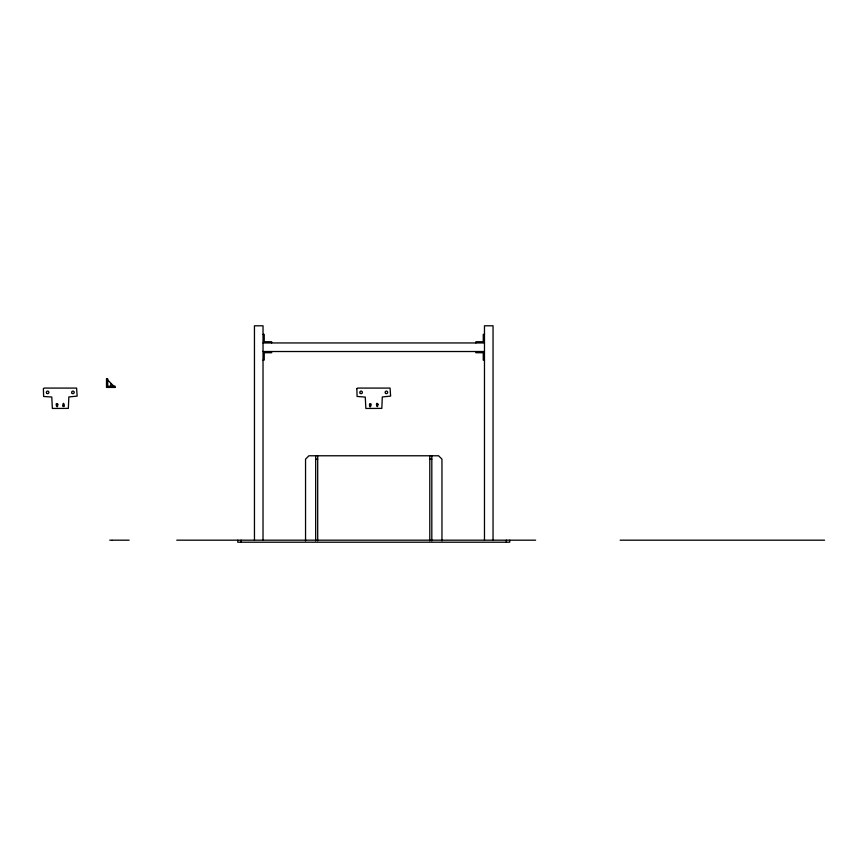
<?xml version="1.0" encoding="UTF-8"?>
<svg xmlns="http://www.w3.org/2000/svg" width="868" height="868" viewBox="0 0 868 868"><rect width="100%" height="100%" fill="white"/><g stroke="black" fill="none" stroke-linecap="round" stroke-linejoin="round"><path stroke-width="1.3" d="M369.518 404.206C373.197 401.255 369.367 411.551 369.518 404.249M263.026 334.364L264.241 334.364L264.241 341.732L271.608 341.732L271.608 342.947M484.474 334.364L483.259 334.364L483.259 341.732L475.892 341.732L475.892 342.947M263.026 342.947L484.474 342.947M263.026 351.518L484.474 351.518M263.026 360.09L264.241 360.09L264.241 352.733L271.608 352.733L271.608 351.518M484.474 360.09L483.259 360.09L483.259 352.733L475.892 352.733L475.892 351.518M106.504 378.839L107.719 378.839L107.719 386.206L115.075 386.206L115.075 387.421L106.504 387.421L106.504 378.839L115.075 387.421M315.681 459.15L317.699 459.15M429.79 459.15L431.819 459.15M109.759 540.178L111.82 540.178M112.308 540.178L129.137 540.178M176.757 540.178L535.643 540.178M620.143 540.178L824.589 540.178M377.981 404.206C375.03 400.267 377.287 411.334 377.981 404.249M509.744 540.178L509.744 542.207L237.767 542.207L237.756 540.178M506.369 540.178L506.369 542.207M493.046 540.178L493.046 325.793L484.474 325.793L484.474 540.178M441.953 540.872L441.953 459.15L438.568 455.776L308.921 455.776L305.547 459.15L305.547 540.872M431.819 455.776L431.819 540.872M429.79 455.776L429.79 540.872M317.699 455.776L317.699 540.872M315.681 455.776L315.681 540.872M263.026 540.178L263.026 325.793L254.454 325.793L254.454 540.178M241.13 540.178L241.13 542.207M110.789 383.526L110.789 387.421M57.765 404.184C57.7 411.399 54.283 401.016 57.765 404.184M62.8 405.888C66.055 409.381 63.093 398.672 62.8 405.888M43.4 388.701L43.617 396.47L51.776 397.034L52.362 408.448L68.344 408.405L68.843 396.947L77.143 396.123L76.59 388.083L44.073 388.072L43.411 388.647M356.867 388.69L357.063 396.459L365.265 397.077L365.862 408.459L381.822 408.394L382.3 396.958L390.622 396.101L390.079 388.094L357.54 388.072L356.867 388.69M385.761 393.475A1.291 1.291 0 0 0 387.692 392.369A1.291 1.291 0 0 0 385.761 391.251A1.291 1.291 0 0 0 385.761 393.475M360.35 393.421A1.291 1.291 0 0 0 362.368 392.477A1.291 1.291 0 0 0 360.546 391.197A1.291 1.291 0 0 0 360.35 393.421M46.98 393.475A1.291 1.291 0 0 0 48.912 392.369A1.291 1.291 0 0 0 46.98 391.251A1.291 1.291 0 0 0 46.98 393.475M72.294 393.475A1.291 1.291 0 0 0 74.225 392.369A1.291 1.291 0 0 0 72.294 391.251A1.291 1.291 0 0 0 72.294 393.475"/></g></svg>
